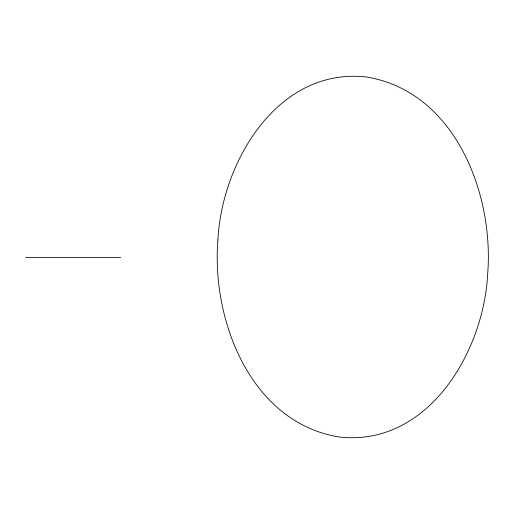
<?xml version="1.0" encoding="UTF-8"?>
<svg xmlns="http://www.w3.org/2000/svg" width="514" height="514" viewBox="0 0 514 514"><rect width="100%" height="100%" fill="white"/><g stroke="black" fill="none" stroke-linecap="round" stroke-linejoin="round"><path stroke-width="0.77" d="M25.7 257.508L120.649 257.508M217.897 239.993C211.382 320.383 250.723 422.881 339.593 437.073C428.188 446.595 483.79 351.647 487.664 274.007C494.172 193.617 454.832 91.119 365.962 76.927C277.374 67.405 221.765 162.353 217.897 239.993"/></g></svg>
